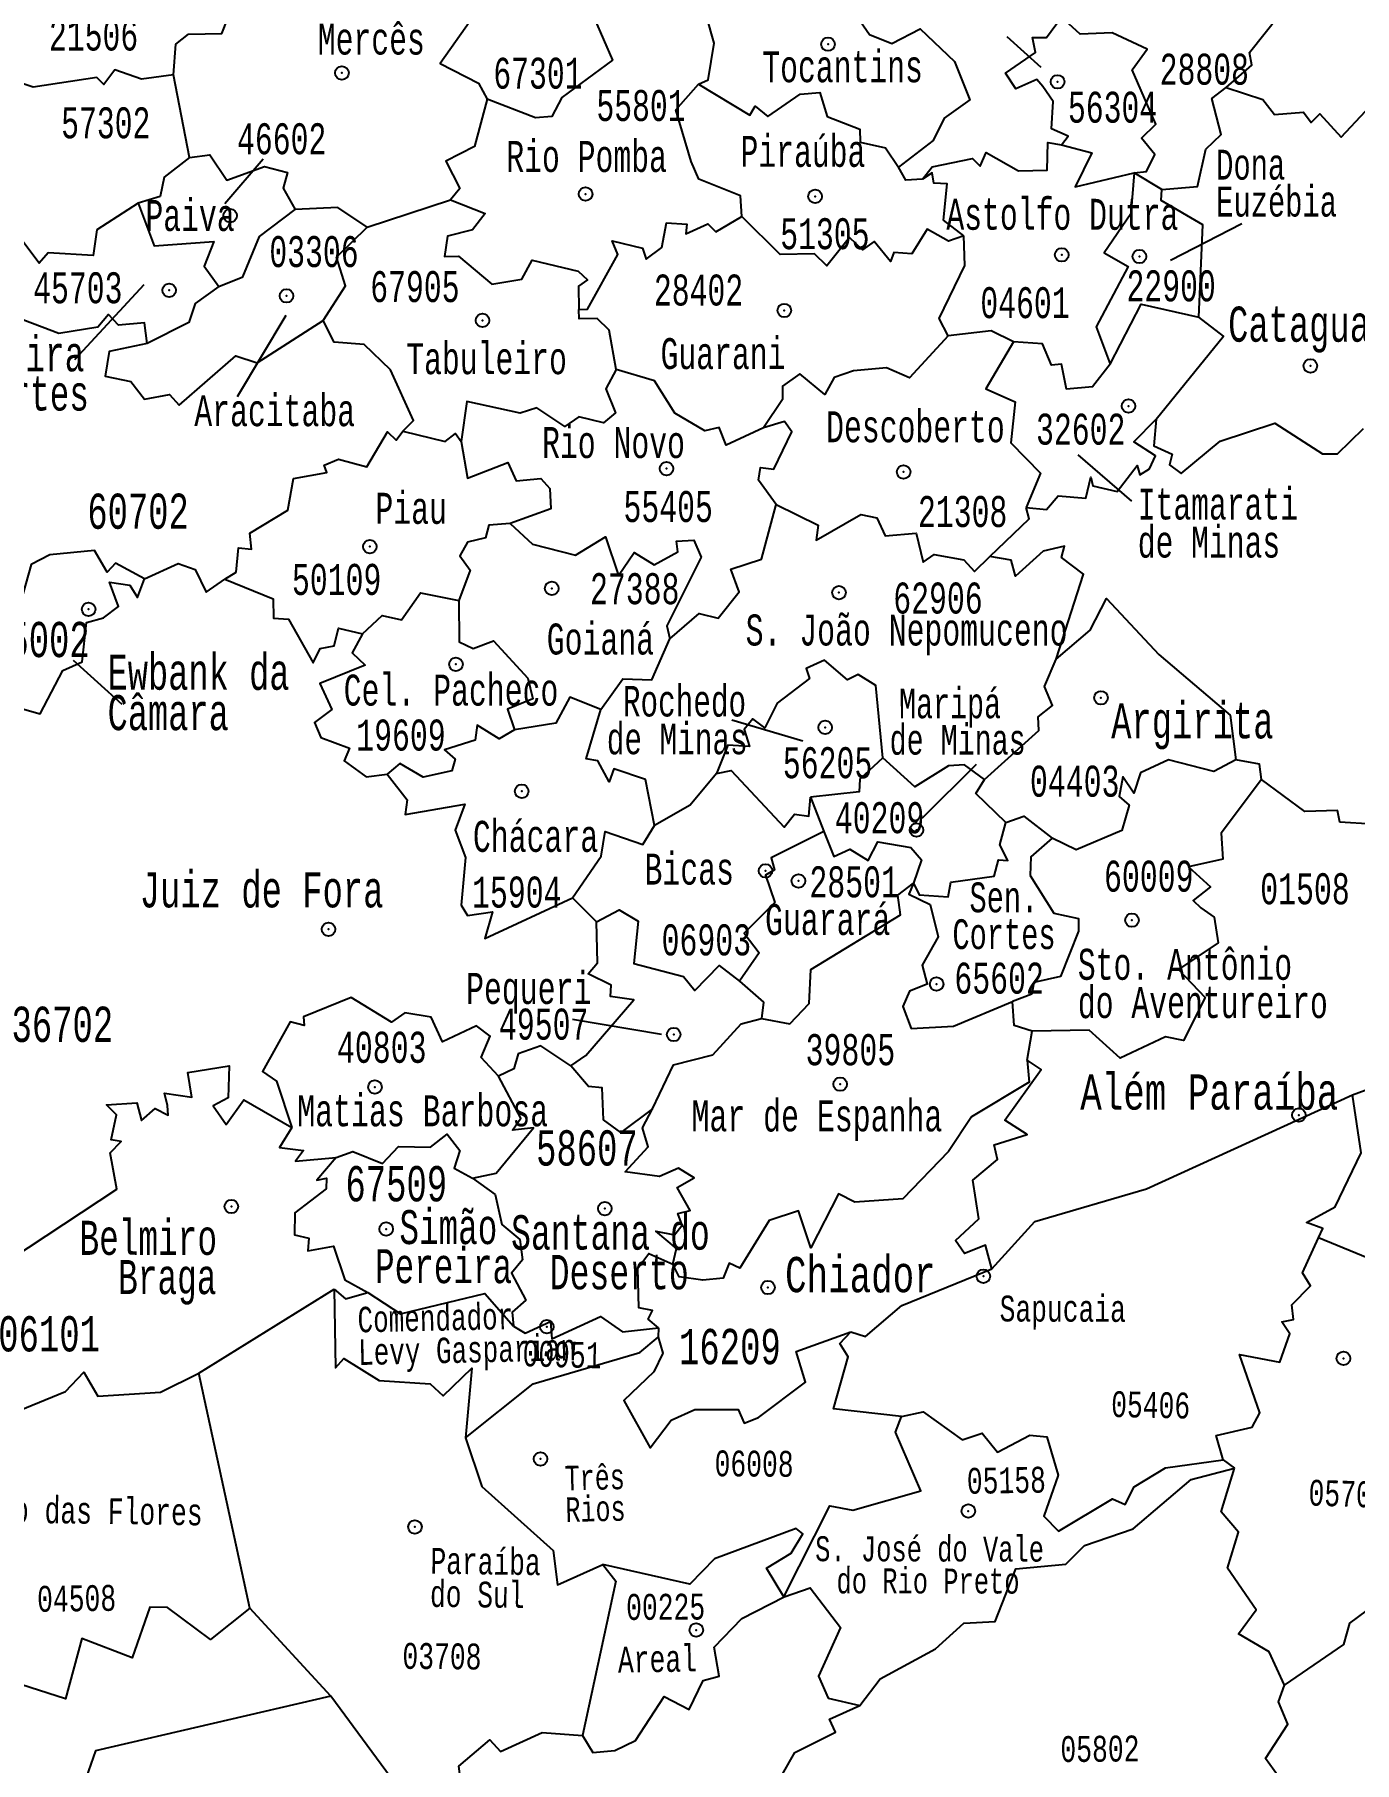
# Model space of a CAD drawing. Header units: millimetres. Extents: x 9851 to 10267, y 23387 to 23778.
# Drawn here: x 10155.29 to 10164.08, y 23501.61 to 23513.11 of the extents above; entities that cross this region are included whole.
import ezdxf
from ezdxf.enums import TextEntityAlignment as Align

# ---------------------------------------------------------------- set-up
doc = ezdxf.new("R2010")
doc.units = ezdxf.units.MM
doc.layers.add('3', color=7, linetype='Continuous')
doc.styles.add('MONOTXT', font='MONOTXT', dxfattribs={"height": 0.2})

# ---------------------------------------------------------------- blocks, each defined once
blk = doc.blocks.new('SEDE')
at = {"layer": '3', "color": 7, "linetype": 'Continuous'}
blk.add_circle((0, 0), 0.00451, dxfattribs=at)

msp = doc.modelspace()

# ---------------------------------------------------------------- linework, layer by layer
at = {"color": 7, "linetype": 'Continuous'}
for p, q in [((10161.992, 23512.887), (10161.766, 23513.092)), ((10156.324, 23512.288), (10156.217, 23512.839)), ((10156.813, 23512.279), (10156.558, 23511.98)), ((10162.797, 23512.077), (10162.612, 23512.186)), ((10157.506, 23511.826), (10158.061, 23512.008)), ((10163.328, 23511.847), (10162.854, 23511.603)), ((10156.02, 23511.441), (10155.559, 23510.942)), ((10156.964, 23511.238), (10156.64, 23510.697)), ((10162.597, 23510.001), (10162.239, 23510.309)), ((10155.549, 23508.944), (10155.872, 23508.65)), ((10160.407, 23508.404), (10159.933, 23508.545)), ((10161.56, 23508.25), (10161.201, 23507.892)), ((10160.457, 23508.031), (10160.547, 23507.804)), ((10159.033, 23507.201), (10158.874, 23507.362)), ((10159.465, 23506.453), (10158.874, 23506.551)), ((10161.899, 23506.282), (10161.934, 23506.474)), ((10164.066, 23506.051), (10164.67, 23506.275)), ((10165.031, 23504.606), (10163.838, 23505.099)), ((10156.385, 23504.197), (10157.287, 23504.758)), ((10159.445, 23504.5), (10159.443, 23504.438)), ((10156.725, 23502.633), (10156.385, 23504.197)), ((10163.205, 23503.621), (10163.28, 23503.565)), ((10160.281, 23502.709), (10160.28, 23502.71)), ((10157.264, 23502.047), (10156.725, 23502.633)), ((10157.923, 23501.156), (10157.264, 23502.047))]:
    msp.add_line(p, q, dxfattribs=at)
for points in [[(10158.359, 23513.915), (10158.199, 23513.775), (10158.26, 23513.609), (10158.15, 23513.391), (10158.26, 23513.294), (10157.992, 23512.915), (10158.247, 23512.783), (10158.305, 23512.678)], [(10159.712, 23513.675), (10159.788, 23513.634), (10160.144, 23513.715), (10160.376, 23513.558), (10160.547, 23513.635), (10160.761, 23513.437), (10160.755, 23513.245), (10160.85, 23513.107), (10160.999, 23513.048), (10161.187, 23513.145), (10161.415, 23512.928), (10161.519, 23512.672), (10161.348, 23512.551), (10161.274, 23512.403), (10161.044, 23512.224)], [(10159.434, 23513.589), (10159.461, 23513.398), (10159.398, 23513.388), (10159.386, 23513.285), (10159.283, 23513.312), (10159.24, 23513.433), (10159.156, 23513.264), (10159.02, 23513.213), (10159.139, 23512.936), (10158.802, 23512.689), (10158.735, 23512.562), (10158.627, 23512.554), (10158.305, 23512.678)], [(10159.712, 23512.777), (10159.777, 23512.807), (10159.817, 23513.051), (10159.765, 23513.229), (10159.623, 23513.262), (10159.641, 23513.423), (10159.55, 23513.598)], [(10163.225, 23512.755), (10163.395, 23512.903), (10163.38, 23512.988), (10163.684, 23513.372)], [(10156.217, 23512.839), (10156.233, 23513.043), (10156.317, 23513.11), (10156.538, 23513.114), (10156.576, 23513.21)], [(10162.129, 23512.373), (10162.173, 23512.432), (10162.062, 23512.479), (10162.073, 23512.662), (10162.004, 23512.761), (10161.963, 23512.809), (10161.824, 23512.747), (10161.755, 23512.851), (10161.956, 23512.987), (10161.935, 23513.088), (10162.029, 23513.088), (10162.129, 23513.224)], [(10162.612, 23512.186), (10162.695, 23512.195), (10162.749, 23512.308), (10162.661, 23512.417), (10162.756, 23512.512), (10162.598, 23512.872), (10162.699, 23513.009), (10162.466, 23513.119), (10162.253, 23513.11), (10162.129, 23513.224)], [(10156.217, 23512.839), (10156.005, 23512.81), (10155.827, 23512.873), (10155.753, 23512.775), (10155.707, 23512.821), (10155.283, 23512.757), (10155.216, 23512.78), (10155.204, 23512.933), (10155.098, 23513.061), (10154.758, 23513.127)], [(10160.001, 23511.897), (10159.992, 23512.033), (10159.713, 23512.144), (10159.663, 23512.263), (10159.562, 23512.607), (10159.712, 23512.777)], [(10159.712, 23512.777), (10160.054, 23512.57), (10160.088, 23512.63), (10160.174, 23512.562), (10160.389, 23512.71), (10160.52, 23512.721), (10160.569, 23512.561), (10160.785, 23512.478), (10160.787, 23512.392), (10160.956, 23512.353), (10161.044, 23512.224)], [(10162.797, 23512.077), (10163.033, 23512.095), (10163.089, 23512.345), (10163.191, 23512.442), (10163.13, 23512.682), (10163.225, 23512.755)], [(10163.225, 23512.755), (10163.468, 23512.676), (10163.547, 23512.576), (10163.739, 23512.591), (10163.791, 23512.522), (10163.847, 23512.58), (10163.989, 23512.425), (10164.151, 23512.597), (10164.317, 23512.563), (10164.53, 23512.346), (10164.624, 23512.464)], [(10158.305, 23512.678), (10158.22, 23512.363), (10158.029, 23512.264), (10158.122, 23512.083), (10158.061, 23512.008)], [(10161.202, 23512.145), (10161.268, 23512.228), (10161.535, 23512.282), (10161.586, 23512.231), (10161.627, 23512.323), (10161.841, 23512.201), (10162.032, 23512.204), (10162.038, 23512.389), (10162.129, 23512.373)], [(10162.129, 23512.373), (10162.33, 23512.319), (10162.219, 23512.094), (10162.612, 23512.186)], [(10156.324, 23512.288), (10156.154, 23512.159), (10156.129, 23512.029), (10155.982, 23511.984)], [(10156.324, 23512.288), (10156.459, 23512.307), (10156.573, 23512.139), (10156.823, 23512.23), (10156.975, 23512.189), (10156.947, 23512.086), (10157.026, 23511.944)], [(10161.202, 23512.145), (10161.092, 23512.138), (10161.044, 23512.224)], [(10161.477, 23511.768), (10161.342, 23511.871), (10161.367, 23512.114), (10161.279, 23512.118), (10161.267, 23512.186), (10161.202, 23512.145)], [(10162.612, 23512.186), (10162.59, 23511.915), (10162.412, 23511.655), (10162.571, 23511.564), (10162.36, 23511.161), (10162.452, 23510.913)], [(10163.042, 23511.227), (10163.069, 23511.841), (10162.792, 23512.002), (10162.797, 23512.077)], [(10155.982, 23511.984), (10155.706, 23511.807), (10155.682, 23511.637), (10155.382, 23511.654), (10155.323, 23511.585), (10155.215, 23511.729)], [(10155.982, 23511.984), (10156.089, 23511.702), (10156.485, 23511.729), (10156.422, 23511.566), (10156.518, 23511.431)], [(10156.518, 23511.431), (10156.678, 23511.494), (10156.79, 23511.763), (10157.026, 23511.944)], [(10157.506, 23511.826), (10157.312, 23511.957), (10157.026, 23511.944)], [(10158.061, 23512.008), (10158.292, 23511.917), (10158.207, 23511.807), (10158.041, 23511.765), (10158.022, 23511.631), (10158.114, 23511.633), (10158.337, 23511.447), (10158.536, 23511.479), (10158.605, 23511.605), (10158.911, 23511.533), (10158.973, 23511.475), (10158.912, 23511.433), (10158.916, 23511.277)], [(10157.214, 23511.205), (10157.363, 23511.434), (10157.302, 23511.626), (10157.506, 23511.826)], [(10158.916, 23511.277), (10158.973, 23511.279), (10159.175, 23511.644), (10159.138, 23511.734), (10159.338, 23511.686), (10159.363, 23511.612), (10159.467, 23511.689), (10159.499, 23511.854), (10159.634, 23511.845), (10159.628, 23511.78), (10159.775, 23511.848), (10159.828, 23511.795), (10160.001, 23511.897)], [(10161.477, 23511.768), (10161.375, 23511.733), (10161.234, 23511.811), (10161.133, 23511.648), (10161.013, 23511.657), (10160.989, 23511.596), (10160.882, 23511.731), (10160.803, 23511.674), (10160.718, 23511.756), (10160.565, 23511.569), (10160.485, 23511.647), (10160.255, 23511.644), (10160.001, 23511.897)], [(10161.374, 23511.103), (10161.313, 23511.217), (10161.485, 23511.57), (10161.477, 23511.768)], [(10156.518, 23511.431), (10156.362, 23511.317), (10156.319, 23511.191), (10156.041, 23511.052)], [(10156.041, 23511.052), (10156.025, 23511.189), (10155.851, 23511.173), (10155.785, 23511.243), (10155.713, 23511.159), (10155.453, 23511.118), (10155.168, 23511.227), (10154.77, 23511.098), (10154.608, 23511.167), (10154.594, 23511.085), (10154.448, 23511.039)], [(10159.164, 23510.877), (10159.117, 23511.139), (10159.038, 23511.217), (10158.917, 23511.215), (10158.916, 23511.277)], [(10162.452, 23510.913), (10162.659, 23511.313), (10163.042, 23511.227)], [(10162.758, 23510.547), (10163.207, 23511.1), (10163.042, 23511.227)], [(10156.041, 23511.052), (10155.788, 23510.997), (10155.762, 23510.834), (10155.932, 23510.798), (10156.025, 23510.681), (10156.19, 23510.712), (10156.254, 23510.641), (10156.632, 23510.97), (10156.773, 23510.922), (10157.214, 23511.205)], [(10157.743, 23510.468), (10157.814, 23510.538), (10157.662, 23510.876), (10157.486, 23511.045), (10157.287, 23511.059), (10157.214, 23511.205)], [(10161.374, 23511.103), (10161.117, 23510.822), (10160.964, 23510.89), (10160.744, 23510.87), (10160.615, 23510.825), (10160.552, 23510.712), (10160.386, 23510.849), (10160.271, 23510.767), (10160.27, 23510.678), (10160.144, 23510.489)], [(10161.808, 23511.062), (10161.66, 23511.135), (10161.374, 23511.103)], [(10161.808, 23511.062), (10161.625, 23510.75), (10161.819, 23510.663), (10161.792, 23510.389), (10161.988, 23510.189), (10161.893, 23509.959)], [(10162.452, 23510.913), (10162.335, 23510.762), (10162.161, 23510.748), (10162.128, 23510.914), (10162.062, 23510.906), (10162.001, 23511.049), (10161.808, 23511.062)], [(10159.164, 23510.877), (10159.096, 23510.75), (10159.16, 23510.59), (10159.079, 23510.524), (10158.916, 23510.564), (10158.823, 23510.499), (10158.635, 23510.623), (10158.524, 23510.587), (10158.169, 23510.664), (10158.132, 23510.399)], [(10160.144, 23510.489), (10159.896, 23510.374), (10159.849, 23510.491), (10159.753, 23510.469), (10159.554, 23510.588), (10159.418, 23510.803), (10159.164, 23510.877)], [(10160.229, 23509.979), (10160.111, 23510.142), (10160.124, 23510.226), (10160.213, 23510.214), (10160.333, 23510.463), (10160.285, 23510.531), (10160.144, 23510.489)], [(10161.893, 23509.959), (10162.028, 23509.947), (10162.105, 23510.038), (10162.29, 23510.021), (10162.324, 23510.161), (10162.337, 23510.103), (10162.499, 23510.065), (10162.631, 23510.238), (10162.649, 23510.176), (10162.713, 23510.216), (10162.753, 23510.303), (10162.61, 23510.396), (10162.758, 23510.547)], [(10162.758, 23510.547), (10162.742, 23510.371), (10162.865, 23510.314), (10162.847, 23510.243), (10162.924, 23510.186), (10163.185, 23510.4), (10163.549, 23510.52), (10163.866, 23510.316), (10163.965, 23510.317), (10164.138, 23510.485)], [(10156.559, 23509.483), (10156.634, 23509.53), (10156.649, 23509.69), (10156.737, 23509.682), (10156.725, 23509.788), (10156.979, 23509.941), (10157.015, 23510.153), (10157.237, 23510.192), (10157.22, 23510.242), (10157.315, 23510.282), (10157.505, 23510.231), (10157.642, 23510.464), (10157.699, 23510.407), (10157.743, 23510.468)], [(10157.743, 23510.468), (10158.026, 23510.399), (10158.095, 23510.453), (10158.132, 23510.399)], [(10158.132, 23510.399), (10158.174, 23510.154), (10158.442, 23510.26), (10158.497, 23510.136), (10158.662, 23510.153), (10158.723, 23510.087), (10158.728, 23509.95), (10158.458, 23509.854)], [(10159.521, 23509.086), (10159.716, 23509.255), (10159.842, 23509.224), (10159.982, 23509.398), (10159.928, 23509.55), (10160.131, 23509.615), (10160.229, 23509.979)], [(10160.229, 23509.979), (10160.508, 23509.843), (10160.495, 23509.743), (10160.792, 23509.912), (10160.9, 23509.891), (10160.955, 23509.771), (10161.16, 23509.788), (10161.207, 23509.596), (10161.28, 23509.646), (10161.478, 23509.611), (10161.549, 23509.534), (10161.652, 23509.634)], [(10161.652, 23509.634), (10161.912, 23509.885), (10161.893, 23509.959)], [(10158.458, 23509.854), (10158.317, 23509.842), (10158.295, 23509.757), (10158.174, 23509.729), (10158.122, 23509.637), (10158.192, 23509.543), (10158.117, 23509.341)], [(10158.458, 23509.854), (10158.607, 23509.715), (10158.894, 23509.642), (10159.092, 23509.764), (10159.179, 23509.508), (10159.284, 23509.659), (10159.417, 23509.577), (10159.574, 23509.665), (10159.565, 23509.736), (10159.681, 23509.742), (10159.729, 23509.63), (10159.5, 23509.171), (10159.521, 23509.086)], [(10156.023, 23509.484), (10155.832, 23509.59), (10155.775, 23509.53), (10155.69, 23509.673), (10155.393, 23509.644), (10155.27, 23509.58), (10155.198, 23509.328), (10155.093, 23509.238), (10155.034, 23509.314), (10154.936, 23509.148), (10154.41, 23508.992), (10154.287, 23508.848), (10154.35, 23508.711)], [(10162.093, 23508.949), (10162.274, 23509.516), (10162.128, 23509.627), (10162.149, 23509.703), (10162.007, 23509.669), (10161.821, 23509.502), (10161.794, 23509.609), (10161.652, 23509.634)], [(10156.023, 23509.484), (10156.247, 23509.587), (10156.361, 23509.547), (10156.434, 23509.396), (10156.559, 23509.483)], [(10154.35, 23508.711), (10154.543, 23508.65), (10154.642, 23508.388), (10154.759, 23508.492), (10154.785, 23508.646), (10154.968, 23508.617), (10155.029, 23508.67), (10155.329, 23508.587), (10155.48, 23508.875), (10155.608, 23508.932), (10155.638, 23509.194), (10155.751, 23509.226), (10155.85, 23509.301), (10155.79, 23509.462), (10155.927, 23509.443), (10155.978, 23509.36), (10156.023, 23509.484)], [(10156.559, 23509.483), (10156.881, 23509.351), (10156.883, 23509.224), (10156.982, 23509.217), (10157.147, 23508.925), (10157.193, 23509.022), (10157.287, 23509.038), (10157.316, 23509.157), (10157.475, 23509.119)], [(10157.475, 23509.119), (10157.605, 23509.241), (10157.734, 23509.212), (10157.861, 23509.392), (10158.117, 23509.341)], [(10158.117, 23509.341), (10158.119, 23509.066), (10158.211, 23509.022), (10158.348, 23509.072), (10158.575, 23508.824), (10158.61, 23508.685), (10158.44, 23508.617), (10158.488, 23508.479)], [(10162.093, 23508.949), (10162.32, 23509.144), (10162.427, 23509.353), (10162.777, 23508.981), (10163.25, 23508.578), (10163.289, 23508.281)], [(10157.475, 23509.119), (10157.407, 23508.992), (10157.492, 23508.91), (10157.192, 23508.789), (10157.27, 23508.614), (10157.156, 23508.528), (10157.198, 23508.428), (10157.389, 23508.357), (10157.354, 23508.274), (10157.5, 23508.167), (10157.64, 23508.184)], [(10159.062, 23508.614), (10159.208, 23508.82), (10159.402, 23508.812), (10159.521, 23509.086)], [(10160.939, 23508.293), (10160.893, 23508.774), (10160.775, 23508.847), (10160.703, 23508.813), (10160.551, 23508.943), (10160.429, 23508.887), (10160.45, 23508.822), (10160.235, 23508.657), (10160.154, 23508.493), (10160.074, 23508.552), (10160.015, 23508.482), (10160.052, 23508.368), (10159.906, 23508.378), (10159.832, 23508.188)], [(10161.616, 23508.15), (10161.978, 23508.475), (10161.973, 23508.566), (10162.069, 23508.642), (10162.015, 23508.768), (10162.093, 23508.949)], [(10159.062, 23508.614), (10158.855, 23508.698), (10158.762, 23508.523), (10158.488, 23508.479)], [(10159.419, 23507.843), (10159.359, 23508.15), (10159.148, 23508.221), (10159.118, 23508.134), (10159.042, 23508.274), (10158.965, 23508.287), (10159.062, 23508.614)], [(10158.488, 23508.479), (10158.385, 23508.42), (10158.238, 23508.51), (10158.225, 23508.411), (10158.021, 23508.347), (10158.091, 23508.285), (10158.07, 23508.206), (10157.879, 23508.164), (10157.724, 23508.256), (10157.64, 23508.184)], [(10160.939, 23508.293), (10160.786, 23508.151), (10160.782, 23508.066), (10160.457, 23508.031)], [(10161.616, 23508.15), (10161.483, 23508.247), (10161.375, 23508.24), (10161.151, 23508.101), (10160.939, 23508.293)], [(10163.289, 23508.281), (10163.142, 23508.202), (10162.84, 23508.279), (10162.654, 23508.193), (10162.609, 23508.058), (10162.537, 23508.167), (10162.511, 23508.037), (10162.579, 23507.979), (10162.53, 23507.809), (10162.226, 23507.681), (10162.066, 23507.759)], [(10163.46, 23508.15), (10163.447, 23508.252), (10163.289, 23508.281)], [(10157.64, 23508.184), (10157.772, 23508.013), (10157.76, 23507.917), (10158.157, 23507.986), (10158.091, 23507.812), (10158.16, 23507.629), (10158.133, 23507.313), (10158.173, 23507.245), (10158.34, 23507.269), (10158.289, 23507.091), (10158.874, 23507.362)], [(10159.832, 23508.188), (10159.656, 23507.978), (10159.419, 23507.843)], [(10159.832, 23508.188), (10159.93, 23508.21), (10160.283, 23507.832), (10160.35, 23507.918), (10160.446, 23507.904), (10160.457, 23508.031)], [(10161.757, 23507.862), (10161.559, 23508.056), (10161.616, 23508.15)], [(10163.46, 23508.15), (10163.191, 23507.793), (10163.202, 23507.619), (10162.974, 23507.567), (10163.12, 23507.435), (10163.004, 23507.343), (10163.055, 23507.294), (10163.145, 23507.232), (10163.172, 23507.062), (10162.908, 23506.885), (10163.084, 23506.698), (10162.941, 23506.413), (10162.82, 23506.437), (10162.518, 23506.294), (10162.313, 23506.48), (10161.934, 23506.474)], [(10164.525, 23507.775), (10164.57, 23507.866), (10164.439, 23507.847), (10164.372, 23507.923), (10164.197, 23507.852), (10163.982, 23507.866), (10163.966, 23507.942), (10163.747, 23507.937), (10163.46, 23508.15)], [(10161.757, 23507.862), (10161.877, 23507.905), (10162.066, 23507.759)], [(10158.874, 23507.362), (10159.064, 23507.638), (10159.09, 23507.803), (10159.342, 23507.716), (10159.419, 23507.843)], [(10160.547, 23507.804), (10160.196, 23507.628), (10160.217, 23507.547), (10160.157, 23507.513), (10160.221, 23507.331), (10160.015, 23507.127), (10160.115, 23506.995), (10159.985, 23506.808)], [(10160.547, 23507.804), (10160.613, 23507.637), (10160.719, 23507.686), (10160.842, 23507.609), (10160.905, 23507.734), (10161.125, 23507.697), (10161.197, 23507.615), (10161.144, 23507.459)], [(10161.144, 23507.459), (10161.181, 23507.381), (10161.374, 23507.368), (10161.392, 23507.466), (10161.679, 23507.505), (10161.708, 23507.614), (10161.772, 23507.611), (10161.718, 23507.715), (10161.757, 23507.862)], [(10162.066, 23507.759), (10161.925, 23507.635), (10161.92, 23507.511), (10162.078, 23507.26), (10162.242, 23507.223), (10162.242, 23507.139), (10162.122, 23506.838), (10161.943, 23506.799), (10161.931, 23506.72), (10161.802, 23506.672)], [(10160.131, 23506.559), (10160.32, 23506.522), (10160.448, 23506.658), (10160.46, 23506.885), (10161.056, 23507.249), (10161.038, 23507.38), (10161.144, 23507.459)], [(10161.144, 23507.459), (10161.113, 23507.385), (10161.255, 23507.318), (10161.308, 23507.101), (10161.2, 23506.914), (10161.234, 23506.787), (10161.116, 23506.74), (10161.073, 23506.639), (10161.128, 23506.491), (10161.409, 23506.508), (10161.802, 23506.672)], [(10158.861, 23506.244), (10158.962, 23506.312), (10159.282, 23506.682), (10159.127, 23506.705), (10159.13, 23506.781), (10158.977, 23506.856), (10159.039, 23506.93), (10159.033, 23507.201)], [(10159.033, 23507.201), (10159.183, 23507.281), (10159.311, 23507.206), (10159.281, 23506.924), (10159.611, 23506.837), (10159.688, 23506.744), (10159.849, 23506.911), (10159.985, 23506.808)], [(10159.985, 23506.808), (10160.144, 23506.667), (10160.131, 23506.559)], [(10158.38, 23506.175), (10158.265, 23506.298), (10158.325, 23506.441), (10158.235, 23506.51), (10158.008, 23506.404), (10157.932, 23506.568), (10157.758, 23506.597), (10157.668, 23506.534), (10157.4, 23506.699), (10157.083, 23506.57), (10157.086, 23506.512), (10156.994, 23506.537), (10156.81, 23506.205), (10156.902, 23506.141), (10157.004, 23505.832)], [(10161.934, 23506.474), (10161.814, 23506.511), (10161.802, 23506.672)], [(10159.405, 23505.957), (10159.545, 23506.249), (10159.808, 23506.316), (10159.996, 23506.523), (10160.131, 23506.559)], [(10158.861, 23506.244), (10158.662, 23506.377), (10158.512, 23506.324), (10158.482, 23506.223), (10158.38, 23506.175)], [(10161.899, 23506.282), (10161.914, 23506.135), (10161.529, 23505.905), (10161.376, 23505.673), (10161.073, 23505.358), (10160.753, 23505.337), (10160.643, 23505.391), (10160.459, 23505.033), (10160.378, 23505.278), (10160.183, 23505.213), (10159.988, 23504.897), (10159.915, 23504.931), (10159.875, 23504.831), (10159.741, 23504.817), (10159.583, 23504.839), (10159.54, 23504.924)], [(10161.665, 23504.892), (10161.622, 23505.049), (10161.483, 23504.995), (10161.423, 23505.08), (10161.577, 23505.226), (10161.539, 23505.482), (10161.702, 23505.621), (10161.681, 23505.717), (10161.899, 23505.787), (10161.752, 23505.882), (10161.992, 23506.22), (10161.899, 23506.282)], [(10154.897, 23504.801), (10155.84, 23505.423), (10155.796, 23505.665), (10155.868, 23505.74), (10155.801, 23505.75), (10155.838, 23505.917), (10155.77, 23505.984), (10155.974, 23505.998), (10156.004, 23505.88), (10156.096, 23505.96), (10156.182, 23505.916), (10156.177, 23505.979), (10156.156, 23506.061), (10156.338, 23506.034), (10156.312, 23506.2), (10156.588, 23506.243), (10156.58, 23506.03), (10156.482, 23505.978), (10156.567, 23505.853), (10156.685, 23506.018), (10157.004, 23505.832)], [(10158.208, 23505.495), (10158.365, 23505.528), (10158.614, 23505.831), (10158.474, 23505.816), (10158.528, 23505.895), (10158.38, 23506.175)], [(10159.405, 23505.957), (10159.195, 23505.8), (10159.079, 23505.884), (10159.071, 23506.096), (10158.979, 23506.105), (10158.861, 23506.244)], [(10161.665, 23504.892), (10161.95, 23505.208), (10162.695, 23505.425), (10164.066, 23506.051)], [(10163.838, 23505.099), (10163.867, 23505.161), (10163.758, 23505.201), (10163.95, 23505.305), (10164.122, 23505.665), (10164.066, 23506.051)], [(10159.54, 23504.924), (10159.565, 23505.027), (10159.428, 23505.142), (10159.553, 23505.118), (10159.604, 23505.184), (10159.575, 23505.26), (10159.657, 23505.28), (10159.569, 23505.433), (10159.682, 23505.499), (10159.578, 23505.562), (10159.452, 23505.507), (10159.224, 23505.537), (10159.377, 23505.704), (10159.339, 23505.831), (10159.405, 23505.957)], [(10157.004, 23505.832), (10156.922, 23505.7), (10157.082, 23505.68), (10157.029, 23505.609), (10157.3, 23505.633)], [(10157.3, 23505.633), (10157.41, 23505.673), (10157.608, 23505.594), (10157.714, 23505.706), (10157.928, 23505.703), (10158.038, 23505.789), (10158.123, 23505.679), (10158.085, 23505.563), (10158.208, 23505.495)], [(10157.3, 23505.633), (10157.171, 23505.483), (10157.235, 23505.495), (10157.234, 23505.425), (10157.024, 23505.264), (10157.022, 23505.118), (10157.117, 23505.096), (10157.111, 23505.011), (10157.282, 23505.044), (10157.358, 23504.818), (10157.511, 23504.734)], [(10158.208, 23505.495), (10158.359, 23505.387), (10158.403, 23505.187), (10158.523, 23505.088), (10158.54, 23504.952), (10158.467, 23504.863), (10158.563, 23504.683), (10158.472, 23504.604), (10158.48, 23504.51)], [(10163.205, 23503.621), (10163.157, 23503.783), (10163.397, 23503.839), (10163.448, 23503.933), (10163.312, 23504.322), (10163.581, 23504.272), (10163.648, 23504.46), (10163.595, 23504.539), (10163.673, 23504.554), (10163.661, 23504.652), (10163.786, 23504.779), (10163.732, 23504.865), (10163.838, 23505.099)], [(10159.445, 23504.5), (10159.376, 23504.558), (10159.405, 23504.616), (10159.315, 23504.633), (10159.307, 23504.897), (10159.381, 23504.995), (10159.54, 23504.924)], [(10160.725, 23504.473), (10160.823, 23504.441), (10161.066, 23504.648), (10161.665, 23504.892)], [(10157.287, 23504.758), (10157.362, 23504.692), (10157.511, 23504.734)], [(10157.287, 23504.758), (10157.295, 23504.233), (10157.35, 23504.295), (10157.587, 23504.148), (10157.925, 23504.127), (10158.011, 23504.046), (10158.202, 23504.231), (10158.161, 23503.767)], [(10157.511, 23504.734), (10157.728, 23504.593), (10158.29, 23504.727), (10158.48, 23504.51)], [(10158.48, 23504.51), (10158.558, 23504.463), (10158.726, 23504.542), (10158.735, 23504.426), (10159.06, 23504.575), (10159.205, 23504.473), (10159.445, 23504.5)], [(10158.161, 23503.767), (10158.611, 23504.127), (10159.322, 23504.335), (10159.443, 23504.438)], [(10159.443, 23504.438), (10159.475, 23504.33), (10159.415, 23504.207), (10159.215, 23504.017), (10159.39, 23503.7), (10159.53, 23503.886), (10159.688, 23503.957), (10159.976, 23503.956), (10160.015, 23503.864), (10160.112, 23503.903), (10160.424, 23504.138), (10160.363, 23504.342), (10160.725, 23504.473)], [(10161.063, 23503.91), (10160.61, 23503.961), (10160.709, 23504.306), (10160.653, 23504.396), (10160.725, 23504.473)], [(10154.829, 23504.238), (10154.895, 23504.277), (10154.911, 23504.091), (10155.057, 23504.026), (10155.104, 23503.913), (10155.499, 23504.076), (10155.619, 23504.204), (10155.713, 23504.045), (10156.131, 23504.071), (10156.385, 23504.197)], [(10160.28, 23502.71), (10160.587, 23503.315), (10160.74, 23503.285), (10161.192, 23503.415), (10161.024, 23503.805), (10161.063, 23503.91)], [(10161.063, 23503.91), (10161.207, 23503.94), (10161.468, 23503.754), (10161.6, 23503.799), (10161.702, 23503.671), (10161.918, 23503.786), (10162.03, 23503.774), (10162.105, 23503.52), (10162.011, 23503.246), (10162.108, 23503.146), (10162.467, 23503.361), (10162.553, 23503.324), (10162.613, 23503.442), (10162.821, 23503.568), (10163.205, 23503.621)], [(10158.161, 23503.767), (10158.269, 23503.444), (10158.745, 23503.018), (10158.773, 23502.788), (10159.076, 23502.924)], [(10160.785, 23501.986), (10160.92, 23502.163), (10161.289, 23502.362), (10161.479, 23502.533), (10161.687, 23502.546), (10161.824, 23502.895), (10162.156, 23502.927), (10162.281, 23503.05), (10162.606, 23503.162), (10162.992, 23503.489), (10163.28, 23503.565)], [(10163.612, 23502.122), (10163.511, 23502.344), (10163.307, 23502.463), (10163.425, 23502.623), (10163.233, 23502.901), (10163.306, 23503.14), (10163.19, 23503.276), (10163.28, 23503.565)], [(10160.28, 23502.71), (10160.164, 23502.899), (10160.328, 23502.999), (10160.407, 23503.128), (10160.361, 23503.165), (10159.819, 23502.962), (10159.654, 23502.794), (10159.076, 23502.924)], [(10163.612, 23502.122), (10164.008, 23502.391), (10164.047, 23502.534), (10164.159, 23502.615), (10164.166, 23502.704), (10164.308, 23502.675), (10164.345, 23502.922), (10164.631, 23502.83), (10164.834, 23503.007), (10165.096, 23503.012), (10165.198, 23503.076), (10165.178, 23503.159)], [(10159.076, 23502.924), (10159.162, 23502.814), (10158.94, 23501.786)], [(10158.94, 23501.786), (10159.008, 23501.672), (10159.155, 23501.686), (10159.292, 23501.752), (10159.483, 23502.045), (10159.65, 23501.959), (10159.742, 23502.152), (10159.85, 23502.182), (10159.816, 23502.375), (10160.001, 23502.565), (10160.281, 23502.709)], [(10160.281, 23502.709), (10160.455, 23502.769), (10160.658, 23502.504), (10160.51, 23502.182), (10160.576, 23502.035), (10160.785, 23501.986)], [(10156.725, 23502.633), (10156.464, 23502.426), (10156.177, 23502.638), (10156.06, 23502.641), (10155.941, 23502.304), (10155.606, 23502.431), (10155.499, 23502.031), (10155.145, 23502.143), (10154.866, 23501.917)], [(10157.264, 23502.047), (10155.697, 23501.685), (10155.619, 23501.463), (10155.684, 23501.471), (10155.788, 23501.109), (10155.874, 23501.057), (10155.675, 23500.78), (10155.831, 23500.606)], [(10163.48, 23501.241), (10163.474, 23501.439), (10163.572, 23501.514), (10163.487, 23501.633), (10163.635, 23501.861), (10163.572, 23502.01), (10163.612, 23502.122)], [(10160.495, 23500.244), (10160.531, 23500.391), (10160.368, 23500.638), (10160.477, 23500.867), (10160.416, 23500.891), (10160.465, 23501.002), (10160.414, 23501.098), (10160.554, 23501.237), (10160.416, 23501.347), (10160.501, 23501.403), (10160.446, 23501.482), (10160.271, 23501.529), (10160.354, 23501.674), (10160.623, 23501.809), (10160.584, 23501.896), (10160.785, 23501.986)], [(10157.923, 23501.156), (10158.064, 23501.453), (10158.131, 23501.459), (10158.117, 23501.583), (10158.322, 23501.757), (10158.394, 23501.68), (10158.672, 23501.807), (10158.94, 23501.786)]]:
    msp.add_lwpolyline(points, dxfattribs=at)
for p in [(10160.574, 23513.043), (10157.338, 23512.852), (10162.102, 23512.793), (10158.96, 23512.046), (10160.488, 23512.03), (10156.594, 23511.902), (10162.13, 23511.641), (10162.647, 23511.63), (10156.188, 23511.405), (10156.969, 23511.368), (10160.283, 23511.271), (10158.274, 23511.205), (10163.785, 23510.902), (10162.574, 23510.635), (10159.499, 23510.218), (10161.077, 23510.196), (10157.524, 23509.699), (10158.735, 23509.421), (10160.647, 23509.393), (10155.652, 23509.282), (10158.097, 23508.916), (10162.391, 23508.693), (10160.555, 23508.496), (10158.535, 23508.071), (10161.163, 23507.813), (10160.158, 23507.541), (10160.377, 23507.474), (10162.597, 23507.213), (10157.249, 23507.152), (10161.297, 23506.788), (10159.547, 23506.452), (10157.558, 23506.102), (10160.655, 23506.121), (10163.708, 23505.916), (10156.602, 23505.307), (10159.088, 23505.293), (10157.633, 23505.157), (10161.608, 23504.843), (10160.174, 23504.768), (10158.702, 23504.507), (10164.005, 23504.296), (10158.66, 23503.627), (10161.508, 23503.28), (10157.824, 23503.174), (10159.697, 23502.488)]:
    msp.add_point(p, dxfattribs=at)

# ---------------------------------------------------------------- block references
for p, xscale, yscale, zscale, rotation in [((10160.574, 23513.043), 10, 10, 10, 1.675773748177041), ((10157.338, 23512.852), 10, 10, 10, 1.585020950310076), ((10162.102, 23512.793), 9.999977897463411, 9.999977897463411, 10, 1.717949973106699), ((10158.96, 23512.046), 10, 10, 10, 1.629330527503604), ((10160.488, 23512.03), 10.0000216227277, 10.0000216227277, 10, 1.672298975438756), ((10156.594, 23511.902), 10, 10, 10, 1.562336448340798), ((10162.13, 23511.641), 9.999977897463411, 9.999977897463411, 10, 1.717949973106699), ((10162.647, 23511.63), 10, 10, 10, 1.732358940587196), ((10156.188, 23511.405), 9.999979283081464, 9.999979283081464, 10, 1.549793987854148), ((10156.969, 23511.368), 9.999999999999998, 9.999999999999998, 9.999999999999998, 1.571945130117127), ((10158.274, 23511.205), 9.999983618286624, 9.999983618286624, 10, 1.6087796639497), ((10160.283, 23511.271), 9.999987716915896, 9.999987716915896, 10, 1.665631690187708), ((10163.785, 23510.902), 9.999987064656827, 9.999987064656827, 10, 1.763593129880117), ((10162.574, 23510.635), 10, 10, 10, 1.729425427607435), ((10159.499, 23510.218), 10, 10, 10, 1.642139550731737), ((10161.077, 23510.196), 10, 10, 10, 1.686715863110481), ((10157.524, 23509.699), 10, 10, 10, 1.584754247849908), ((10158.735, 23509.421), 9.999986905928887, 9.999986905928887, 10, 1.618921750670304), ((10160.647, 23509.393), 9.999980513874426, 9.999980513874426, 10, 1.673373528016717), ((10155.652, 23509.282), 9.999979778781391, 9.999979778781391, 10, 1.530043188801973), ((10158.097, 23508.916), 9.99998584210465, 9.99998584210465, 10, 1.599704375875016), ((10162.391, 23508.693), 10, 10, 10, 1.722216929695177), ((10160.555, 23508.496), 10, 10, 10, 1.669632066764489), ((10158.535, 23508.071), 10, 10, 10, 1.610913261611404), ((10161.163, 23507.813), 10, 10, 10, 1.686182484854692), ((10160.158, 23507.541), 9.999989715326386, 9.999989715326386, 10, 1.656823090429644), ((10160.377, 23507.474), 10.00002073910179, 10.00002073910179, 10, 1.662957020750048), ((10157.249, 23507.152), 10, 10, 10, 1.571678425545116), ((10162.597, 23507.213), 10.00002268123553, 10.00002268123553, 10, 1.726483867174655), ((10161.297, 23506.788), 10.00001045716002, 10.00001045716002, 10, 1.688315996122897), ((10159.547, 23506.452), 9.999983771702002, 9.999983771702002, 10, 1.637072334777294), ((10160.655, 23506.121), 9.999999999999996, 9.999999999999996, 9.999999999999996, 1.66883199275051), ((10157.558, 23506.102), 10.00002218391142, 10.00002218391142, 10, 1.578346019377312), ((10163.708, 23505.916), 10, 10, 10, 1.756917958916902), ((10156.602, 23505.307), 10.00001953791254, 10.00001953791254, 10, 1.548453238950893), ((10159.088, 23505.293), 10, 10, 10, 1.62132203494787), ((10157.633, 23505.157), 10.00002218391142, 10.00002218391142, 10, 1.578346019377312), ((10161.608, 23504.843), 10, 10, 10, 1.69419101596779), ((10160.174, 23504.768), 10.00001340522064, 10.00001340522064, 10, 1.652281598412586), ((10158.702, 23504.507), 9.999981004044837, 9.999981004044837, 10, 1.608246263836709), ((10164.005, 23504.296), 9.999985631659994, 9.999985631659994, 10, 1.763326451159958), ((10158.66, 23503.627), 10.00001188473227, 10.00001188473227, 10, 1.605038384202805), ((10161.508, 23503.28), 10.000011829221, 10.000011829221, 10, 1.688582684702248), ((10157.824, 23503.174), 9.999979484202072, 9.999979484202072, 10, 1.579153480336105), ((10159.697, 23502.488), 10.00001171570478, 10.00001171570478, 10, 1.633330975510383)]:
    msp.add_blockref('SEDE', p, dxfattribs=dict(at, xscale=xscale, yscale=yscale, zscale=zscale, rotation=rotation))

# ---------------------------------------------------------------- texts
at = {"color": 7, "linetype": 'Continuous', "style": 'MONOTXT'}
for s, height, rotation, width, p in [('21506', 0.2058, 0, 0.666667, (10155.685, 23513.104)), ('67301', 0.2058, 0, 0.666662, (10158.643, 23512.85)), ('28808', 0.2058, 0, 0.666671, (10163.079, 23512.877)), ('55801', 0.2058, 360, 0.666662, (10159.329, 23512.635)), ('56304', 0.2058, 0, 0.666667, (10162.468, 23512.624)), ('57302', 0.2058, 360, 0.666671, (10155.766, 23512.52)), ('51305', 0.2059, 360, 0.666667, (10160.553, 23511.782)), ('03306', 0.206, 0, 0.666671, (10157.152, 23511.663)), ('28402', 0.206, 0, 0.666671, (10159.712, 23511.407)), ('22900', 0.206, 360, 0.666671, (10162.858, 23511.435)), ('32602', 0.2061, 0, 0.666671, (10162.256, 23510.481)), ('55405', 0.2062, 360, 0.666671, (10159.51, 23509.966)), ('21308', 0.2062, 360, 0.666662, (10161.47, 23509.933)), ('50109', 0.2063, 360, 0.666676, (10157.303, 23509.481)), ('62906', 0.2063, 360, 0.666671, (10161.306, 23509.357)), ('25002', 0.2341, 360, 0.666659, (10155.321, 23509.081)), ('56205', 0.2064, 360, 0.666667, (10160.571, 23508.261)), ('40209', 0.2065, 360, 0.666667, (10160.917, 23507.895)), ('28501', 0.2066, 0, 0.666671, (10160.748, 23507.468)), ('60009', 0.2065, 0, 0.666662, (10162.709, 23507.506)), ('15904', 0.2065, 0, 0.666676, (10158.502, 23507.4)), ('01508', 0.2065, 360, 0.666671, (10163.749, 23507.422)), ('06903', 0.2066, 0, 0.666667, (10159.764, 23507.082)), ('65602', 0.2066, 0, 0.666662, (10161.713, 23506.827)), ('36702', 0.2345, 360, 0.666671, (10155.477, 23506.52)), ('49507', 0.2067, 0, 0.666676, (10158.681, 23506.521)), ('40803', 0.2067, 0, 0.666662, (10157.603, 23506.367)), ('39805', 0.2068, 360, 0.666671, (10160.723, 23506.351)), ('58607', 0.2346, 0, 0.666663, (10158.969, 23505.697)), ('67509', 0.2347, 0, 0.666663, (10157.7, 23505.459)), ('06101', 0.2348, 360, 0.666663, (10155.389, 23504.46)), ('00951', 0.1721, 358.3234, 0.705894, (10158.804, 23504.323)), ('05406', 0.1721, 358.786, 0.70588, (10162.722, 23503.987)), ('06008', 0.1722, 359.5807, 0.70588, (10160.082, 23503.596)), ('05158', 0.1722, 0.9594, 0.705881, (10161.761, 23503.485)), ('05703', 0.1722, 358.1947, 0.70588, (10164.036, 23503.395)), ('04508', 0.1723, 0.8328, 0.705877, (10155.572, 23502.699)), ('00225', 0.1723, 0.321, 0.705881, (10159.493, 23502.643)), ('03708', 0.1723, 359.4279, 0.705876, (10158.004, 23502.314)), ('05802', 0.1724, 0.4949, 0.705876, (10162.384, 23501.698))]:
    msp.add_text(s, height=height, rotation=rotation, dxfattribs=dict(at, width=width)).set_placement(p, align=Align.MIDDLE)
for s, height, rotation, width, p in [('Merc%%234s', 0.2057, 0, 0.666671, (10157.534, 23513.18)), ('Astolfo Dutra', 0.2059, 0, 0.666676, (10162.134, 23512.014)), ('Tabuleiro', 0.206, 0, 0.666671, (10158.301, 23511.053)), ('Rio Novo', 0.2061, 360, 0.666662, (10159.146, 23510.495)), ('Ch%%225cara', 0.20648, 0, 0.666676, (10158.627, 23507.874)), ('Guarar%%225', 0.20655, 0, 0.666671, (10160.572, 23507.321)), ('S. Jos%%233 do Vale ', 0.1662, 359.8877, 0.705881, (10161.301, 23503.111)), ('do Rio Preto', 0.1662, 359.8877, 0.705881, (10161.24, 23502.898))]:
    msp.add_text(s, height=height, rotation=rotation, dxfattribs=dict(at, width=width)).set_placement(p, align=Align.TOP_CENTER)
for s, height, width, p in [('Tocantins', 0.2058, 0.666671, (10160.671, 23512.996)), ('Rio Pomba', 0.2059, 0.666667, (10158.967, 23512.399)), ('Mar de Espanha', 0.20668, 0.666667, (10160.5, 23506.014))]:
    msp.add_text(s, height=height, dxfattribs=dict(at, width=width)).set_placement(p, align=Align.TOP_CENTER)
for s, height, width, p in [('46602', 0.2059, 0.666667, (10156.937, 23512.414)), ('45703', 0.206, 0.666662, (10155.58, 23511.422)), ('67905', 0.206, 0.666658, (10157.824, 23511.43)), ('04601', 0.206, 0.666671, (10161.885, 23511.323)), ('60702', 0.234, 0.666663, (10155.981, 23509.935)), ('19609', 0.2064, 0.666671, (10157.731, 23508.445)), ('04403', 0.2065, 0.666671, (10162.216, 23508.138)), ('16209', 0.2349, 0.666659, (10159.921, 23504.375))]:
    msp.add_text(s, height=height, dxfattribs=dict(at, width=width)).set_placement(p, align=Align.MIDDLE)
for s, height, rotation, width, p in [('Pira%%250ba', 0.20587, 360, 0.666662, (10160.407, 23512.227)), ('Cataguases', 0.2338, 360, 0.666679, (10163.912, 23511.063)), ('Descoberto', 0.2061, 360, 0.666667, (10161.156, 23510.394)), ('Marip%%225 ', 0.19618, 0.0144, 0.666671, (10161.443, 23508.557)), ('de Minas', 0.1962, 0.0144, 0.666671, (10161.437, 23508.315))]:
    msp.add_text(s, height=height, rotation=rotation, dxfattribs=dict(at, width=width)).set_placement(p, align=Align.CENTER)
for s, height, rotation, width, p in [('Dona ', 0.199, 359.9982, 0.666667, (10163.158, 23512.142)), ('Euz%%233bia', 0.19904, 359.9982, 0.666667, (10163.158, 23511.896)), ('Cel. Pacheco', 0.20637, 0, 0.666671, (10157.35, 23508.641)), ('Comendador ', 0.16962, 1.259, 0.705882, (10157.444, 23504.469)), ('Sapucaia', 0.172, 359.8172, 0.705894, (10161.716, 23504.542)), ('Levy Gasparian', 0.16962, 1.259, 0.705882, (10157.448, 23504.252)), ('Tr%%234s ', 0.1637, 1.3704, 0.705871, (10158.823, 23503.417)), ('Rio das Flores', 0.17222, 359.1668, 0.705887, (10154.937, 23503.206)), ('Rios', 0.1637, 1.3704, 0.705871, (10158.828, 23503.207))]:
    msp.add_text(s, height=height, rotation=rotation, dxfattribs=dict(at, width=width)).set_placement(p)
for s, height, rotation, width, p in [('Paiva', 0.2059, 360, 0.666671, (10156.624, 23511.903)), ('Rochedo ', 0.2031, 359.9898, 0.666667, (10160.146, 23508.67)), ('de Minas', 0.2031, 359.9898, 0.666667, (10160.039, 23508.419)), ('Bicas', 0.2065, 0, 0.666671, (10159.948, 23507.553))]:
    msp.add_text(s, height=height, rotation=rotation, dxfattribs=dict(at, width=width)).set_placement(p, align=Align.MIDDLE_RIGHT)
for s, height, rotation, width, p in [('Oliveira ', 0.2262, 359.9976, 0.666663, (10155.754, 23511.092)), ('Guarani', 0.206, 360, 0.666667, (10160.291, 23511.087)), ('Fortes', 0.2262, 359.9976, 0.666663, (10155.654, 23510.831)), ('Aracitaba', 0.2061, 360, 0.666676, (10157.426, 23510.707)), ('Sen. ', 0.1984, 0.0022, 0.666667, (10162.088, 23507.464)), ('Cortes', 0.1984, 0.0022, 0.666667, (10162.089, 23507.219)), ('Pequeri', 0.2066, 360, 0.666671, (10158.999, 23506.862)), ('Belmiro ', 0.2268, 359.997, 0.666663, (10156.638, 23505.212)), ('Sim%%227o ', 0.2259, 359.9998, 0.666667, (10158.503, 23505.283)), ('Santana do ', 0.22924, 359.9931, 0.666667, (10159.919, 23505.249)), ('Pereira', 0.2259, 359.9998, 0.666667, (10158.471, 23505.023)), ('Braga', 0.2268, 359.997, 0.666663, (10156.503, 23504.951)), ('Deserto', 0.2292, 359.9931, 0.666667, (10159.647, 23504.985)), ('Areal', 0.1723, 0.9366, 0.705879, (10159.7, 23502.385))]:
    msp.add_text(s, height=height, rotation=rotation, dxfattribs=dict(at, width=width)).set_placement(p, align=Align.TOP_RIGHT)
at = {"color": 7, "linetype": 'Continuous', "style": 'MONOTXT', "width": 0.666671}
msp.add_text('Piau', height=0.2062, dxfattribs=at).set_placement((10157.561, 23509.851))
at = {"color": 7, "linetype": 'Continuous', "style": 'MONOTXT'}
for s, height, rotation, width, p in [('Itamarati ', 0.2054, 359.9927, 0.666667, (10162.636, 23510.085)), ('de Minas', 0.2054, 359.9927, 0.666667, (10162.636, 23509.832)), ('Ewbank da ', 0.2333, 359.995, 0.666663, (10155.778, 23508.98)), ('C%%226mara', 0.2333, 359.995, 0.666663, (10155.778, 23508.711)), ('Argirita', 0.2342, 0, 0.666679, (10162.459, 23508.657)), ('Sto. Ant%%244nio ', 0.20601, 359.9963, 0.666676, (10162.237, 23507.022)), ('do Aventureiro', 0.20601, 359.9963, 0.666676, (10162.237, 23506.768)), ('Para%%237ba ', 0.17159, 359.2036, 0.705875, (10157.929, 23503.035)), ('do Sul', 0.1716, 359.2036, 0.705875, (10157.926, 23502.815))]:
    msp.add_text(s, height=height, rotation=rotation, dxfattribs=dict(at, width=width)).set_placement(p, align=Align.TOP_LEFT)
for s, height, rotation, width, p in [('27388', 0.2063, 0, 0.666662, (10159.585, 23509.316)), ('Goian%%225', 0.2064, 0, 0.666671, (10159.416, 23508.981)), ('Matias Barbosa', 0.20678, 360, 0.666671, (10158.711, 23505.841))]:
    msp.add_text(s, height=height, rotation=rotation, dxfattribs=dict(at, width=width)).set_placement(p, align=Align.RIGHT)
at = {"color": 7, "linetype": 'Continuous', "style": 'MONOTXT', "width": 0.666662}
msp.add_text('S. Jo%%227o Nepomuceno', height=0.20631, dxfattribs=at).set_placement((10161.097, 23509.041), align=Align.CENTER)
at = {"color": 7, "linetype": 'Continuous', "style": 'MONOTXT'}
for s, height, width, p in [('Juiz de Fora', 0.23438, 0.666679, (10157.615, 23507.298)), ('Al%%233m Para%%237ba', 0.23432, 0.705877, (10163.971, 23505.952))]:
    msp.add_text(s, height=height, dxfattribs=dict(at, width=width)).set_placement(p, align=Align.RIGHT)
at = {"color": 7, "linetype": 'Continuous', "style": 'MONOTXT', "width": 0.705879}
msp.add_text('Chiador', height=0.2345, dxfattribs=at).set_placement((10160.288, 23504.854), align=Align.MIDDLE_LEFT)

doc.saveas('drawing.dxf')
